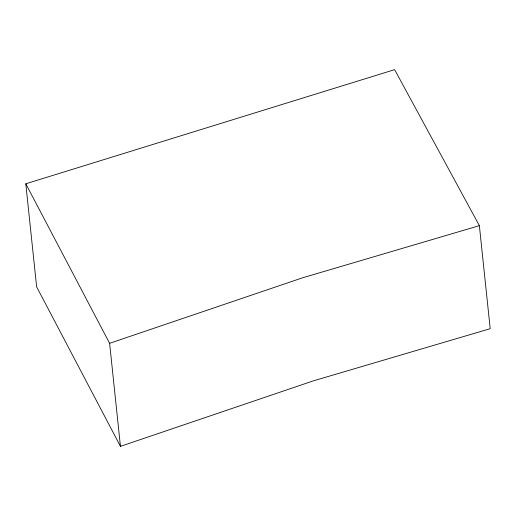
<?xml version="1.0" encoding="UTF-8"?>
<svg xmlns="http://www.w3.org/2000/svg" width="516" height="516" viewBox="0 0 516 516"><rect width="100%" height="100%" fill="white"/><g stroke="black" fill="none" stroke-linecap="round" stroke-linejoin="round"><path stroke-width="0.77" d="M120.447 446.353L109.618 343.308L302.537 277.821L479.37 225.66L490.2 328.698L313.367 380.86L120.447 446.353L36.63 286.825L25.8 183.786L394.624 69.647L479.37 225.66M25.8 183.786L109.618 343.308"/></g></svg>
